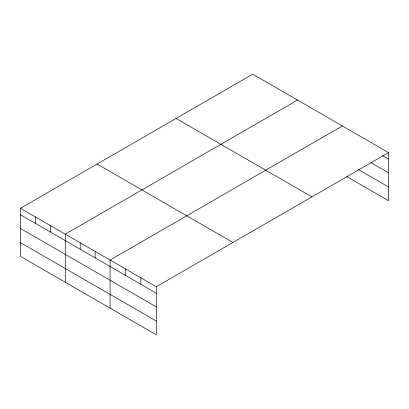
<?xml version="1.0" encoding="UTF-8"?>
<svg xmlns="http://www.w3.org/2000/svg" width="409" height="409" viewBox="0 0 409 409"><rect width="100%" height="100%" fill="white"/><g stroke="black" fill="none" stroke-linecap="round" stroke-linejoin="round"><path stroke-width="0.61" d="M388.55 152.618L156.284 286.714L156.284 334.802L20.45 256.382L20.45 208.293L252.716 74.198L388.55 152.618L388.55 200.707L346.766 176.581M297.542 100.077L65.276 234.173L65.276 282.261M342.369 125.957L110.103 260.052L110.103 308.141M382.502 155.584L388.55 159.075M370.958 162.654L388.55 172.813M358.31 169.51L388.55 186.969M176.069 118.446L311.903 196.872M97.097 164.04L232.931 242.465M20.45 208.293L156.284 286.714M20.45 214.751L156.284 293.171M20.45 228.488L156.284 306.908M20.45 242.644L156.284 321.065M140.89 277.829L140.89 284.286M125.497 268.943L125.497 275.395M95.159 251.428L95.159 257.88M80.215 242.798L80.215 249.255M50.333 225.548L50.333 232M35.394 216.918L35.394 223.375"/></g></svg>
